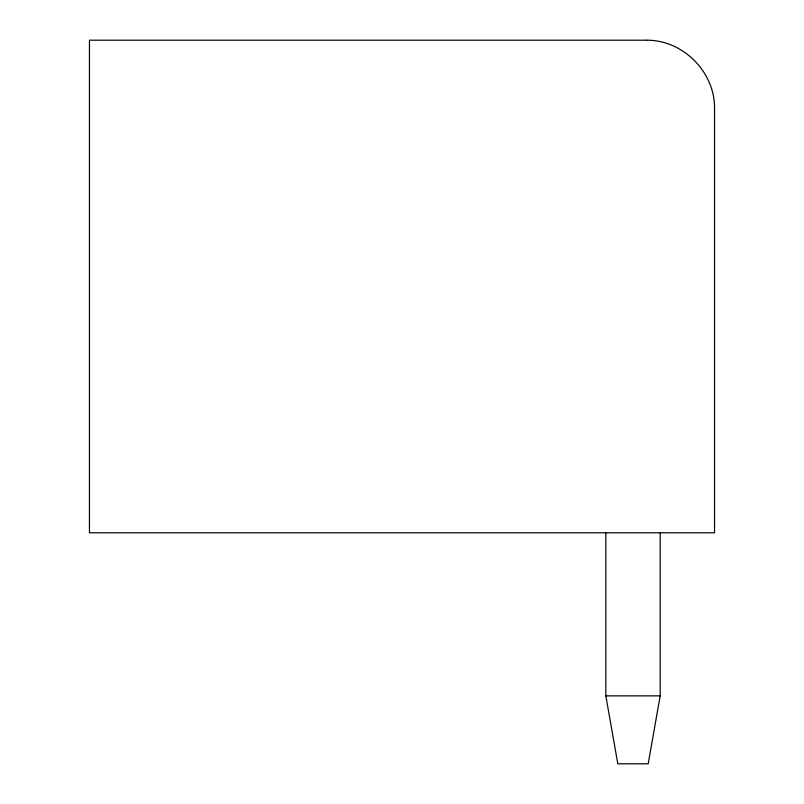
<?xml version="1.0" encoding="UTF-8"?>
<svg xmlns="http://www.w3.org/2000/svg" width="804" height="804" viewBox="0 0 804 804"><rect width="100%" height="100%" fill="white"/><g stroke="black" fill="none" stroke-linecap="round" stroke-linejoin="round"><path stroke-width="1.21" d="M660.184 532.68L660.184 695.852L648.205 763.8L617.814 763.8L605.834 695.852L605.834 532.68M605.834 695.852L660.184 695.852M646.597 40.2L89.455 40.2L89.455 532.791L714.545 532.791L714.545 108.148C714.766 71.777 682.958 39.969 646.597 40.2"/></g></svg>
